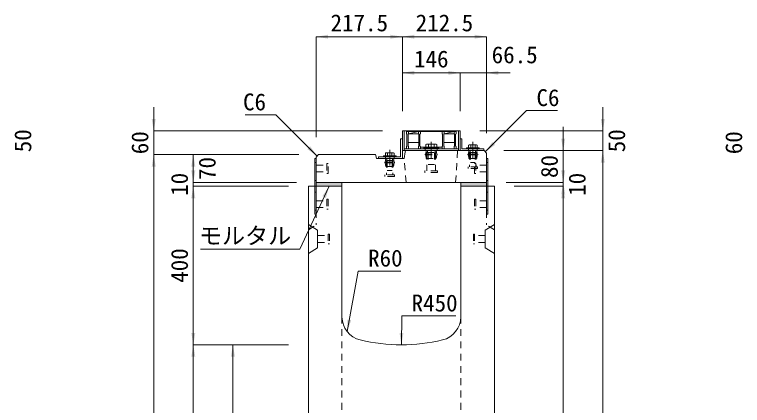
# Model space of a CAD drawing. Units: millimetres at full size. Extents: x -1934 to 78146, y -143454 to -112471.
# Drawn here: x 20921 to 22760, y -135407 to -134421 of the extents above; entities that cross this region are included whole.
import ezdxf
from ezdxf.enums import TextEntityAlignment as Align

# ---------------------------------------------------------------- set-up
doc = ezdxf.new("R2010")
doc.units = ezdxf.units.MM
doc.header["$LTSCALE"] = 23
for name, pattern in [('CHAIN', [18.5, 12, -1.5, 3.5, -1.5]), ('USER2', [1.35, 0.75, -0.6]), ('USER3', [1.35, 0.75, -0.6])]:
    doc.linetypes.add(name, pattern=pattern)
for name, color, linetype, lineweight in [('インサート', 92, 'USER2', 9), ('グレーチング', 7, 'Continuous', 9), ('ジョイント', 7, 'Continuous', 5), ('モルタル', 7, 'Continuous', 13), ('作業エリア', 11, 'Continuous', 13), ('受枠', 3, 'Continuous', 13), ('寸法線', 7, 'Continuous', 13), ('引出線', 4, 'Continuous', 13), ('本体', 2, 'Continuous', 13), ('ｲﾝｻｰﾄ', 3, 'USER3', 5)]:
    doc.layers.add(name, color=color, linetype=linetype, lineweight=lineweight)
doc.layers.add('ハッチング_モルタル', color=30, linetype='Continuous')
doc.styles.add('ＭＳ ゴシック', font='')
doc.styles.get('ＭＳ ゴシック').set_extended_font_data('MS Gothic')

# ---------------------------------------------------------------- blocks, each defined once
blk = doc.blocks.new('filled_arrow')
at = {"color": 0, "linetype": 'Continuous', "lineweight": -2}
blk.add_solid([(7.5, 1.25), (0, 0), (7.5, -1.25)], dxfattribs=at)

msp = doc.modelspace()

# ---------------------------------------------------------------- hatches: boundary and pattern name
at = {"layer": 'ハッチング_モルタル'}
for points in [[(21683.15, -134844.27), (21683.15, -134854.27), (21748.15, -134854.27), (21748.15, -134844.27)], [(22048.15, -134844.27), (22048.15, -134854.27), (22113.15, -134854.27), (22113.15, -134844.27)]]:
    msp.add_hatch(color=256, dxfattribs=at).paths.add_polyline_path(points)

# ---------------------------------------------------------------- linework, layer by layer
at = {"layer": 'インサート', "linetype": 'Continuous', "lineweight": 13}
for p, q in [((21961.66, -134747.47), (21959.8, -134748.31)), ((21959.8, -134748.31), (21959.8, -134757.47)), ((21985.64, -134747.47), (21961.66, -134747.47)), ((21985.64, -134747.47), (21987.5, -134748.31)), ((21987.5, -134748.31), (21987.5, -134757.47)), ((21987.5, -134757.47), (21959.8, -134757.47)), ((22069.17, -134749.47), (22067.7, -134750.31)), ((22067.7, -134750.31), (22067.7, -134757.47)), ((22067.7, -134757.47), (22089.6, -134757.47)), ((22069.17, -134749.47), (22088.13, -134749.47)), ((22088.13, -134749.47), (22089.6, -134750.31)), ((22089.6, -134750.31), (22089.6, -134757.47)), ((21859.17, -134769.47), (21857.7, -134770.31)), ((21857.7, -134770.31), (21857.7, -134777.47)), ((21857.7, -134777.47), (21879.6, -134777.47)), ((21859.17, -134769.47), (21878.13, -134769.47)), ((21878.13, -134769.47), (21879.6, -134770.31)), ((21879.6, -134770.31), (21879.6, -134777.47))]:
    msp.add_line(p, q, dxfattribs=at)
at = {"layer": 'インサート', "linetype": 'Continuous', "lineweight": 5}
for p, q in [((21966.73, -134748.31), (21966.73, -134757.47)), ((21980.58, -134748.31), (21980.58, -134757.47)), ((22073.18, -134750.31), (22073.18, -134757.47)), ((22084.13, -134750.31), (22084.13, -134757.47)), ((21863.18, -134770.31), (21863.18, -134777.47)), ((21874.13, -134770.31), (21874.13, -134777.47))]:
    msp.add_line(p, q, dxfattribs=at)
at = {"layer": 'インサート', "linetype": 'Continuous'}
for p, q in [((21992.65, -134757.47), (21954.65, -134757.47)), ((21954.65, -134757.47), (21954.65, -134759.77)), ((21992.65, -134759.77), (21954.65, -134759.77)), ((21992.65, -134757.47), (21992.65, -134759.77)), ((22062.65, -134757.47), (22094.65, -134757.47)), ((22062.65, -134757.47), (22062.65, -134759.77)), ((22062.65, -134759.77), (22094.65, -134759.77)), ((22094.65, -134757.47), (22094.65, -134759.77)), ((21852.65, -134777.47), (21884.65, -134777.47)), ((21852.65, -134777.47), (21852.65, -134779.77)), ((21852.65, -134779.77), (21884.65, -134779.77)), ((21884.65, -134777.47), (21884.65, -134779.77))]:
    msp.add_line(p, q, dxfattribs=at)
at = {"layer": 'インサート'}
for p, q in [((21959.9, -134773.52), (21961.15, -134764.27)), ((21961.15, -134764.27), (21986.15, -134764.27)), ((21964.2, -134764.27), (21964.2, -134769.27)), ((21964.65, -134757.47), (21964.65, -134759.77)), ((21982.65, -134757.47), (21982.65, -134759.77)), ((21983.1, -134764.27), (21983.1, -134769.27)), ((21987.4, -134773.52), (21986.15, -134764.27)), ((22067.4, -134773.52), (22068.65, -134764.27)), ((22068.65, -134764.27), (22088.65, -134764.27)), ((22071.53, -134764.27), (22071.53, -134769.27)), ((22071.65, -134757.47), (22071.65, -134759.77)), ((22085.65, -134757.47), (22085.65, -134759.77)), ((22085.78, -134764.27), (22085.78, -134769.27)), ((22089.9, -134773.52), (22088.65, -134764.27)), ((21857.4, -134793.52), (21858.65, -134784.27)), ((21858.65, -134784.27), (21878.65, -134784.27)), ((21861.53, -134784.27), (21861.53, -134789.27)), ((21861.65, -134777.47), (21861.65, -134779.77)), ((21875.65, -134777.47), (21875.65, -134779.77)), ((21875.78, -134784.27), (21875.78, -134789.27)), ((21879.9, -134793.52), (21878.65, -134784.27)), ((21958.65, -134773.52), (21988.65, -134773.52)), ((21958.65, -134773.52), (21958.65, -134775.02)), ((21958.65, -134775.02), (21988.65, -134775.02)), ((21959.9, -134775.02), (21961.15, -134784.27)), ((21961.15, -134784.27), (21986.15, -134784.27)), ((21962.75, -134769.27), (21984.55, -134769.27)), ((21962.75, -134769.27), (21962.75, -134814.77)), ((21965.65, -134769.27), (21965.65, -134799.27)), ((21981.65, -134769.27), (21981.65, -134799.27)), ((21984.55, -134769.27), (21984.55, -134814.77)), ((21987.4, -134775.02), (21986.15, -134784.27)), ((21988.65, -134773.52), (21988.65, -134775.02)), ((22066.15, -134773.52), (22091.15, -134773.52)), ((22066.15, -134773.52), (22066.15, -134775.02)), ((22066.15, -134775.02), (22091.15, -134775.02)), ((22067.4, -134775.02), (22068.65, -134784.27)), ((22068.65, -134784.27), (22088.65, -134784.27)), ((22070.4, -134769.27), (22086.9, -134769.27)), ((22070.4, -134769.27), (22070.4, -134805.27)), ((22072.65, -134769.27), (22072.65, -134794.27)), ((22084.65, -134769.27), (22084.65, -134794.27)), ((22086.9, -134769.27), (22086.9, -134805.27)), ((22089.9, -134775.02), (22088.65, -134784.27)), ((22091.15, -134773.52), (22091.15, -134775.02)), ((21683.15, -134800.77), (21710.15, -134800.77)), ((21683.15, -134800.77), (21683.15, -134817.77)), ((21713.15, -134796.77), (21710.15, -134796.77)), ((21710.15, -134796.77), (21710.15, -134821.77)), ((21713.15, -134821.77), (21713.15, -134796.77)), ((21856.15, -134793.52), (21881.15, -134793.52)), ((21856.15, -134793.52), (21856.15, -134795.02)), ((21856.15, -134795.02), (21881.15, -134795.02)), ((21857.4, -134795.02), (21858.65, -134804.27)), ((21858.65, -134804.27), (21878.65, -134804.27)), ((21860.4, -134789.27), (21876.9, -134789.27)), ((21860.4, -134789.27), (21860.4, -134825.27)), ((21862.65, -134789.27), (21862.65, -134814.27)), ((21874.65, -134789.27), (21874.65, -134814.27)), ((21876.9, -134789.27), (21876.9, -134825.27)), ((21879.9, -134795.02), (21878.65, -134804.27)), ((21881.15, -134793.52), (21881.15, -134795.02)), ((21965.65, -134799.27), (21981.65, -134799.27)), ((22072.65, -134794.27), (22084.65, -134794.27)), ((22083.15, -134796.77), (22086.15, -134796.77)), ((22083.15, -134821.77), (22083.15, -134796.77)), ((22086.15, -134796.77), (22086.15, -134821.77)), ((22113.15, -134800.77), (22086.15, -134800.77)), ((22113.15, -134800.77), (22113.15, -134817.77)), ((21683.15, -134817.77), (21710.15, -134817.77)), ((21710.15, -134821.77), (21713.15, -134821.77)), ((21862.65, -134814.27), (21874.65, -134814.27)), ((21957.65, -134819.27), (21957.65, -134814.77)), ((21989.65, -134814.77), (21957.65, -134814.77)), ((21989.65, -134819.27), (21957.65, -134819.27)), ((21989.65, -134814.77), (21989.65, -134819.27)), ((22066.65, -134809.27), (22066.65, -134805.27)), ((22090.65, -134805.27), (22066.65, -134805.27)), ((22090.65, -134809.27), (22066.65, -134809.27)), ((22086.15, -134821.77), (22083.15, -134821.77)), ((22113.15, -134817.77), (22086.15, -134817.77)), ((22090.65, -134805.27), (22090.65, -134809.27)), ((21856.65, -134829.27), (21856.65, -134825.27)), ((21880.65, -134825.27), (21856.65, -134825.27)), ((21880.65, -134829.27), (21856.65, -134829.27)), ((21880.65, -134825.27), (21880.65, -134829.27))]:
    msp.add_line(p, q, dxfattribs=at)
at = {"layer": 'インサート', "linetype": 'Continuous', "lineweight": 5}
for centre, radius, start, end in [((21963.26, -134754.97), 7.5, 62.50883, 117.49117), ((21973.65, -134776.2), 28.73, 76.05376, 103.94624), ((21984.04, -134754.97), 7.5, 62.50883, 117.49117), ((22070.44, -134754.32), 4.85, 55.61575, 124.38425), ((22078.65, -134767.59), 18.12, 72.41205, 107.58795), ((22086.86, -134754.32), 4.85, 55.61575, 124.38425), ((21860.44, -134774.32), 4.85, 55.61575, 124.38425), ((21868.65, -134787.59), 18.12, 72.41205, 107.58795), ((21876.86, -134774.32), 4.85, 55.61575, 124.38425)]:
    msp.add_arc(centre, radius, start, end, dxfattribs=at)
at = {"layer": 'グレーチング'}
for p, q in [((21911.15, -134715.77), (21911.15, -134721.77)), ((21911.15, -134715.77), (22036.15, -134715.77)), ((21911.15, -134721.77), (21912.15, -134722.77)), ((21912.15, -134722.77), (21912.15, -134752.77)), ((21916.15, -134721.77), (21915.15, -134722.77)), ((21915.15, -134722.77), (21915.15, -134752.77)), ((21916.15, -134715.77), (21916.15, -134721.77)), ((21916.15, -134721.77), (21941.15, -134715.77)), ((21916.15, -134721.77), (21941.15, -134721.77)), ((21941.15, -134715.77), (21941.15, -134721.77)), ((21941.15, -134721.77), (21942.15, -134722.77)), ((21942.15, -134722.77), (21942.15, -134752.77)), ((21946.15, -134721.77), (21945.15, -134722.77)), ((21945.15, -134722.77), (21945.15, -134752.77)), ((21946.15, -134715.77), (21946.15, -134721.77)), ((22001.15, -134715.77), (22001.15, -134721.77)), ((22001.15, -134721.77), (22002.15, -134722.77)), ((22002.15, -134722.77), (22002.15, -134752.77)), ((22006.15, -134721.77), (22005.15, -134722.77)), ((22005.15, -134722.77), (22005.15, -134752.77)), ((22006.15, -134721.77), (22031.15, -134715.77)), ((22006.15, -134715.77), (22006.15, -134721.77)), ((22006.15, -134721.77), (22031.15, -134721.77)), ((22031.15, -134715.77), (22031.15, -134721.77)), ((22031.15, -134721.77), (22032.15, -134722.77)), ((22032.15, -134722.77), (22032.15, -134752.77)), ((22036.15, -134721.77), (22035.15, -134722.77)), ((22035.15, -134722.77), (22035.15, -134752.77)), ((22036.15, -134715.77), (22036.15, -134721.77)), ((21942.15, -134743.77), (21915.15, -134743.77)), ((22032.15, -134743.77), (22005.15, -134743.77)), ((21911.15, -134753.77), (21912.15, -134752.77)), ((21911.15, -134759.77), (21911.15, -134753.77)), ((21911.15, -134759.77), (21916.15, -134759.77)), ((21916.15, -134753.77), (21915.15, -134752.77)), ((21916.15, -134759.77), (21916.15, -134753.77)), ((21941.15, -134753.77), (21942.15, -134752.77)), ((21941.15, -134759.77), (21941.15, -134753.77)), ((21941.15, -134759.77), (21946.15, -134759.77)), ((21946.15, -134753.77), (21945.15, -134752.77)), ((21946.15, -134759.77), (21946.15, -134753.77)), ((22001.15, -134755.27), (21946.15, -134755.27)), ((22001.15, -134753.77), (22002.15, -134752.77)), ((22001.15, -134759.77), (22001.15, -134753.77)), ((22001.15, -134759.77), (22006.15, -134759.77)), ((22006.15, -134753.77), (22005.15, -134752.77)), ((22006.15, -134759.77), (22006.15, -134753.77)), ((22031.15, -134753.77), (22032.15, -134752.77)), ((22031.15, -134759.77), (22031.15, -134753.77)), ((22031.15, -134759.77), (22036.15, -134759.77)), ((22036.15, -134753.77), (22035.15, -134752.77)), ((22036.15, -134759.77), (22036.15, -134753.77))]:
    msp.add_line(p, q, dxfattribs=at)
at = {"layer": 'ジョイント'}
for p, q in [((21679.95, -134784.27), (21683.15, -134784.27)), ((21679.95, -134784.27), (21679.95, -134924.27)), ((21683.15, -134784.27), (21683.15, -134924.27)), ((22113.15, -134784.27), (22116.35, -134784.27)), ((22113.15, -134784.27), (22113.15, -134924.27)), ((22116.35, -134784.27), (22116.35, -134924.27)), ((21679.95, -134924.27), (21683.15, -134924.27)), ((22113.15, -134924.27), (22116.35, -134924.27))]:
    msp.add_line(p, q, dxfattribs=at)
at = {"layer": 'ジョイント', "linetype": 'USER2'}
for p, q in [((21679.95, -134794.27), (21683.15, -134794.27)), ((22113.15, -134794.27), (22116.35, -134794.27)), ((21679.95, -134839.27), (21683.15, -134839.27)), ((22113.15, -134839.27), (22116.35, -134839.27)), ((21679.95, -134869.27), (21683.15, -134869.27)), ((22113.15, -134869.27), (22116.35, -134869.27)), ((21679.95, -134914.27), (21683.15, -134914.27)), ((22113.15, -134914.27), (22116.35, -134914.27))]:
    msp.add_line(p, q, dxfattribs=at)
at = {"layer": 'モルタル'}
for points in [[(21683.15, -134844.27), (21748.15, -134844.27), (21748.15, -134854.27), (21683.15, -134854.27)], [(22048.15, -134844.27), (22113.15, -134844.27), (22113.15, -134854.27), (22048.15, -134854.27)]]:
    msp.add_lwpolyline(points, close=True, dxfattribs=at)
at = {"layer": '作業エリア'}
for p, q in [((21907.77, -134766.82), (21908.15, -134764.27)), ((21908.15, -134764.27), (21910.73, -134764.27)), ((21830.69, -134774.27), (21833.15, -134774.27)), ((21833.15, -134774.27), (21833.63, -134776.68))]:
    msp.add_line(p, q, dxfattribs=at)
at = {"layer": '受枠'}
for p, q in [((21900.65, -134714.27), (22046.65, -134714.27)), ((21900.65, -134714.27), (21900.65, -134764.27)), ((21905.15, -134714.27), (21905.15, -134764.27)), ((22042.15, -134714.27), (22042.15, -134764.27)), ((22046.65, -134714.27), (22046.65, -134764.27)), ((21896.15, -134779.77), (21896.15, -134734.27)), ((21896.15, -134734.27), (21900.65, -134734.27)), ((21900.65, -134734.27), (21900.65, -134784.27)), ((22051.15, -134734.27), (22046.65, -134734.27)), ((22051.15, -134759.77), (22051.15, -134734.27)), ((21900.65, -134764.27), (22046.65, -134764.27)), ((21905.15, -134759.77), (22042.15, -134759.77)), ((22046.65, -134764.27), (22106.65, -134764.27)), ((22106.65, -134759.77), (22051.15, -134759.77)), ((22106.65, -134764.27), (22106.65, -134759.77)), ((21840.65, -134784.27), (21840.65, -134779.77)), ((21840.65, -134779.77), (21896.15, -134779.77)), ((21900.65, -134784.27), (21840.65, -134784.27))]:
    msp.add_line(p, q, dxfattribs=at)
at = {"layer": '受枠', "linetype": 'CHAIN'}
for p, q in [((21973.65, -134742.02), (21973.65, -134782.02)), ((22078.65, -134742.02), (22078.65, -134782.02)), ((21868.65, -134762.02), (21868.65, -134802.02))]:
    msp.add_line(p, q, dxfattribs=at)
at = {"layer": '受枠', "linetype": 'USER2'}
for p, q in [((21958.65, -134759.77), (21958.65, -134764.27)), ((21988.65, -134759.77), (21988.65, -134764.27)), ((22067.65, -134759.77), (22067.65, -134764.27)), ((22089.65, -134759.77), (22089.65, -134764.27)), ((21857.65, -134779.77), (21857.65, -134784.27)), ((21879.65, -134779.77), (21879.65, -134784.27))]:
    msp.add_line(p, q, dxfattribs=at)
at = {"layer": '寸法線'}
for p, q in [((21683.15, -134476.59), (21900.65, -134476.59)), ((21683.15, -134730.27), (21683.15, -134476.59)), ((21900.65, -134664.27), (21900.65, -134476.59)), ((21900.65, -134476.59), (22113.15, -134476.59)), ((21900.65, -134664.27), (21900.65, -134476.59)), ((22113.15, -134720.27), (22113.15, -134476.59)), ((21900.65, -134567.82), (22046.65, -134567.82)), ((21900.65, -134664.27), (21900.65, -134567.82)), ((21986.65, -134567.82), (22173.15, -134567.82)), ((22046.65, -134664.27), (22046.65, -134567.82)), ((22046.65, -134664.27), (22046.65, -134567.82)), ((22113.15, -134720.27), (22113.15, -134567.82)), ((21272.59, -134834.27), (21272.59, -134654.27)), ((22406.91, -134824.27), (22406.91, -134654.27)), ((22306.91, -134904.27), (22306.91, -134704.27)), ((22306.91, -134904.27), (22306.91, -134704.27)), ((21850.65, -134714.27), (21272.59, -134714.27)), ((22096.65, -134714.27), (22406.91, -134714.27)), ((22156.65, -134764.27), (22306.91, -134764.27)), ((22156.65, -134764.27), (22406.91, -134764.27)), ((22156.65, -134764.27), (22306.91, -134764.27)), ((22157.15, -134764.27), (22406.91, -134764.27)), ((22406.91, -136204.27), (22406.91, -134764.27)), ((21639.15, -134774.27), (21272.59, -134774.27)), ((21272.59, -136204.27), (21272.59, -134774.27)), ((21639.15, -134774.27), (21272.59, -134774.27)), ((21372.58, -134844.27), (21372.58, -134774.27)), ((21639.15, -134774.27), (21372.58, -134774.27)), ((21372.58, -134914.27), (21372.58, -134784.27)), ((22306.91, -134784.27), (22306.91, -134914.27)), ((21633.15, -134844.27), (21372.58, -134844.27)), ((21633.15, -134844.27), (21372.58, -134844.27)), ((21613.15, -134854.27), (21372.58, -134854.27)), ((21372.59, -134854.27), (21372.59, -135254.27)), ((21613.15, -134854.27), (21372.59, -134854.27)), ((22163.15, -134844.27), (22306.91, -134844.27)), ((22163.15, -134844.27), (22306.91, -134844.27)), ((22163.15, -134844.27), (22306.91, -134844.27)), ((22183.15, -134854.27), (22306.91, -134854.27)), ((22183.15, -134854.27), (22306.91, -134854.27)), ((22306.91, -136204.27), (22306.91, -134854.27)), ((21372.59, -136204.27), (21372.59, -135254.27)), ((21613.15, -135254.27), (21372.59, -135254.27)), ((21613.15, -135254.27), (21372.59, -135254.27)), ((21472.59, -135254.27), (21472.59, -136104.27)), ((21613.15, -135254.27), (21472.59, -135254.27))]:
    msp.add_line(p, q, dxfattribs=at)
at = {"layer": '引出線'}
for points in [[(21685.43, -134777.99), (21581.26, -134673.82), (21503.27, -134673.82)], [(22110.15, -134767.27), (22214.32, -134663.1), (22292.31, -134663.1)], [(21715.65, -134854.27), (21641.26, -135013.22), (21390.35, -135013.22)], [(21761.08, -135220.95), (21789.07, -135068.17), (21896.76, -135068.17)], [(21898.15, -135254.27), (21898.94, -135181.55), (22035.87, -135181.55)]]:
    msp.add_lwpolyline(points, dxfattribs=at)
at = {"layer": '本体'}
for p, q in [((21907.77, -134766.82), (21905.15, -134784.27)), ((21910.73, -134764.27), (22107.15, -134764.27)), ((22107.15, -134764.27), (22113.15, -134770.27)), ((21683.15, -134780.27), (21689.15, -134774.27)), ((21683.15, -134780.27), (21683.15, -134844.27)), ((21689.15, -134774.27), (21830.69, -134774.27)), ((21833.63, -134776.68), (21835.15, -134784.27)), ((21835.15, -134784.27), (21905.15, -134784.27)), ((22113.15, -134770.27), (22113.15, -134844.27)), ((21683.15, -134844.27), (22113.15, -134844.27)), ((21683.15, -134854.27), (21748.15, -134854.27)), ((22048.15, -134854.27), (22113.15, -134854.27))]:
    msp.add_line(p, q, dxfattribs=at)
at = {"layer": '本体', "linetype": 'USER2', "lineweight": 15}
for p, q in [((22035.15, -134844.27), (22040.15, -134764.27)), ((21910.15, -134844.27), (21905.15, -134784.27))]:
    msp.add_line(p, q, dxfattribs=at)
at = {"layer": '本体', "lineweight": 20}
for p, q in [((21663.15, -134854.27), (21663.15, -136204.27)), ((21748.15, -134854.27), (21663.15, -134854.27)), ((21748.15, -135183.74), (21748.15, -134854.27)), ((22048.15, -135183.74), (22048.15, -134854.27)), ((22133.15, -134854.27), (22048.15, -134854.27)), ((22133.15, -136204.27), (22133.15, -134854.27))]:
    msp.add_line(p, q, dxfattribs=at)
at = {"layer": '本体', "linetype": 'USER3', "lineweight": 5}
for p, q in [((21683.15, -134854.27), (21683.15, -134951.27)), ((22113.15, -134854.27), (22113.15, -134951.27)), ((21663.15, -134963.77), (21683.15, -134951.27)), ((22133.15, -134963.77), (22113.15, -134951.27))]:
    msp.add_line(p, q, dxfattribs=at)
at = {"layer": '本体', "lineweight": 5}
for p, q in [((21663.15, -134950.27), (21686.35, -134964.77)), ((22133.15, -134950.27), (22109.95, -134964.77)), ((21686.35, -134964.77), (21686.35, -135009.77)), ((22109.95, -134964.77), (22109.95, -135009.77)), ((21663.15, -135024.27), (21686.35, -135009.77)), ((22133.15, -135024.27), (22109.95, -135009.77))]:
    msp.add_line(p, q, dxfattribs=at)
at = {"layer": '本体', "linetype": 'USER3', "lineweight": 9}
for p, q in [((21748.15, -135183.74), (21748.15, -136104.27)), ((22048.15, -135183.74), (22048.15, -136104.27))]:
    msp.add_line(p, q, dxfattribs=at)
at = {"layer": '本体'}
for centre, start, end in [((21910.73, -134767.27), 90, 171.46923), ((21830.69, -134777.27), 11.30993, 90)]:
    msp.add_arc(centre, 3, start, end, dxfattribs=at)
at = {"layer": '本体', "lineweight": 20}
for centre, radius, start, end in [((21808.15, -135183.74), 60, 180, 256.65776), ((21988.15, -135183.74), 60, 283.34229, 0), ((21898.15, -134804.27), 450, 256.65776, 283.34229)]:
    msp.add_arc(centre, radius, start, end, dxfattribs=at)
at = {"layer": 'ｲﾝｻｰﾄ'}
for p, q in [((21683.15, -134890.77), (21710.15, -134890.77)), ((21710.15, -134886.77), (21710.15, -134911.77)), ((21710.15, -134886.77), (21713.15, -134886.77)), ((21713.15, -134886.77), (21713.15, -134911.77)), ((22083.15, -134886.77), (22083.15, -134911.77)), ((22086.15, -134886.77), (22083.15, -134886.77)), ((22086.15, -134886.77), (22086.15, -134911.77)), ((22113.15, -134890.77), (22086.15, -134890.77)), ((21683.15, -134907.77), (21710.15, -134907.77)), ((21710.15, -134911.77), (21713.15, -134911.77)), ((22086.15, -134911.77), (22083.15, -134911.77)), ((22113.15, -134907.77), (22086.15, -134907.77)), ((21686.35, -134978.77), (21713.35, -134978.77)), ((21686.35, -134978.77), (21686.35, -134995.77)), ((21713.35, -134974.77), (21713.35, -134999.77)), ((21713.35, -134974.77), (21716.35, -134974.77)), ((21716.35, -134974.77), (21716.35, -134999.77)), ((22079.95, -134974.77), (22079.95, -134999.77)), ((22082.95, -134974.77), (22079.95, -134974.77)), ((22082.95, -134974.77), (22082.95, -134999.77)), ((22109.95, -134978.77), (22082.95, -134978.77)), ((22109.95, -134978.77), (22109.95, -134995.77)), ((21686.35, -134995.77), (21713.35, -134995.77)), ((21713.35, -134999.77), (21716.35, -134999.77)), ((22082.95, -134999.77), (22079.95, -134999.77)), ((22109.95, -134995.77), (22082.95, -134995.77))]:
    msp.add_line(p, q, dxfattribs=at)

# ---------------------------------------------------------------- block references
at = {"layer": '寸法線', "xscale": 4, "yscale": 4}
for p in [(21683.15, -134476.59), (21900.65, -134476.59), (21900.65, -134567.82), (22113.15, -134567.82)]:
    msp.add_blockref('filled_arrow', p, dxfattribs=at)
for p, rotation in [((21900.65, -134476.59), 180), ((22113.15, -134476.59), 180), ((22046.65, -134567.82), 180), ((22046.65, -134567.82), 180), ((21272.59, -134714.27), 90), ((22406.91, -134714.27), 90), ((22306.91, -134764.27), 90), ((22306.91, -134764.27), 90), ((22406.91, -134764.27), 270), ((22406.91, -134764.27), 270), ((21272.59, -134774.27), 270), ((21272.59, -134774.27), 270), ((21372.58, -134774.27), 270), ((21372.58, -134844.27), 90), ((21372.58, -134844.27), 90), ((22306.91, -134844.27), 90), ((21372.58, -134854.27), 270), ((21372.59, -134854.27), 270), ((22306.91, -134844.27), 270), ((22306.91, -134844.27), 270), ((22306.91, -134854.27), 270), ((22306.91, -134854.27), 270), ((21372.59, -135254.27), 90), ((21372.59, -135254.27), 270), ((21472.59, -135254.27), 270)]:
    msp.add_blockref('filled_arrow', p, dxfattribs=dict(at, rotation=rotation))
at = {"layer": '引出線', "xscale": 4, "yscale": 4}
for p, rotation in [((22110.15, -134767.27), 45), ((21685.43, -134777.99), 135), ((21715.65, -134854.27), 244.9), ((21761.08, -135220.95), 79.6), ((21898.15, -135254.27), 89.4)]:
    msp.add_blockref('filled_arrow', p, dxfattribs=dict(at, rotation=rotation))

# ---------------------------------------------------------------- texts
at = {"layer": '寸法線', "style": 'ＭＳ ゴシック'}
for s, p in [('217.5', (21791.9, -134441.59)), ('212.5', (22006.9, -134441.59)), ('66.5', (22184.32, -134522.29)), ('146', (21973.65, -134532.82))]:
    msp.add_text(s, height=42.72, dxfattribs=at).set_placement(p, align=Align.MIDDLE_CENTER)
for s, p in [('50', (20941.91, -134739.27)), ('60', (21237.59, -134744.27)), ('50', (22441.91, -134739.27)), ('60', (22737.59, -134744.27)), ('70', (21407.58, -134809.27)), ('80', (22271.91, -134804.27)), ('80', (22271.91, -134804.27)), ('10', (21337.58, -134849.27)), ('10', (22341.91, -134849.27)), ('400', (21337.59, -135054.27))]:
    msp.add_text(s, height=42.72, rotation=90, dxfattribs=at).set_placement(p, align=Align.MIDDLE_CENTER)
at = {"layer": '引出線', "style": 'ＭＳ ゴシック'}
msp.add_text('C6', height=42.72, dxfattribs=at).set_placement((21556.26, -134619.82), align=Align.TOP_RIGHT)
for s, p in [('C6', (22239.32, -134609.1)), ('R60', (21814.07, -135014.17)), ('R450', (21923.94, -135127.55))]:
    msp.add_text(s, height=42.72, dxfattribs=at).set_placement(p, align=Align.TOP_LEFT)
msp.add_text('モルタル', height=42.72, dxfattribs=at).set_placement((21503.3, -134957.62), align=Align.TOP_CENTER)

doc.saveas('drawing.dxf')
